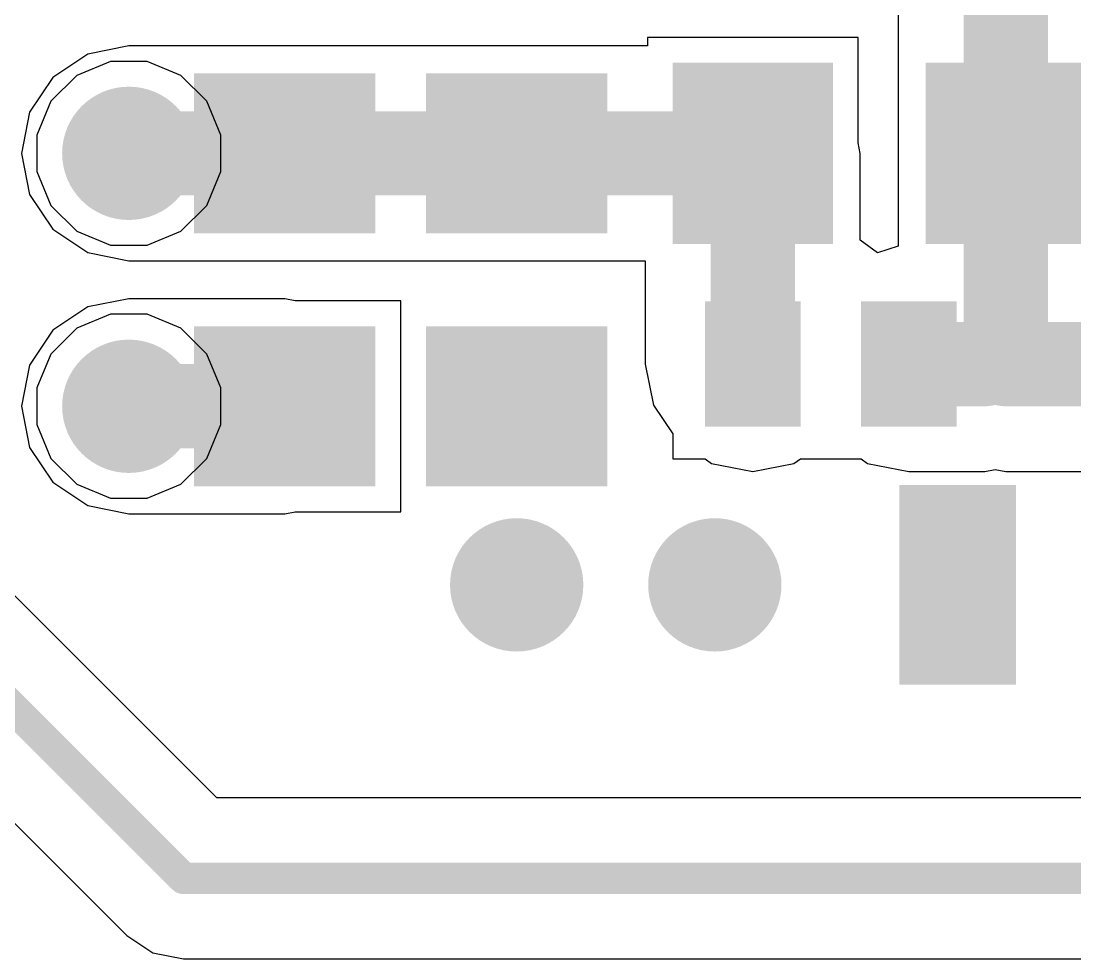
# Model space of a CAD drawing. Header units: millimetres. Extents: x 0 to 172, y 0 to 138.
# Drawn here: x 70.57 to 76.92, y 59.08 to 64.73 of the extents above; entities that cross this region are included whole.
import ezdxf

# ---------------------------------------------------------------- set-up
doc = ezdxf.new("R2010")
doc.units = ezdxf.units.MM
for name, color, linetype in [('BottomLayer', 5, 'Continuous'), ('BottomPaste', 16, 'Continuous'), ('BottomSolder', 6, 'Continuous'), ('TopLayer', 1, 'Continuous'), ('TopSolder', 216, 'Continuous'), ('ViaHoleLayer', 16, 'Continuous')]:
    doc.layers.add(name, color=color, linetype=linetype)

# ---------------------------------------------------------------- blocks, each defined once
blk = doc.blocks.new('R___0603_B_156')
at = {"layer": 'BottomLayer'}
for points in [[(-1.143, -0.4445), (-1.143, 0.4445), (-0.381, 0.4445), (-0.381, -0.4445)], [(0.381, -0.4445), (0.381, 0.4445), (1.143, 0.4445), (1.143, -0.4445)]]:
    blk.add_hatch(color=5, dxfattribs=at).paths.add_polyline_path(points)
at = {"layer": 'BottomPaste'}
for points in [[(-1.143, -0.4445), (-1.143, 0.4445), (-0.381, 0.4445), (-0.381, -0.4445)], [(0.381, -0.4445), (0.381, 0.4445), (1.143, 0.4445), (1.143, -0.4445)]]:
    blk.add_hatch(color=16, dxfattribs=at).paths.add_polyline_path(points)
at = {"layer": 'BottomSolder'}
for points in [[(-1.2446, -0.5461), (-1.2446, 0.5461), (-0.2794, 0.5461), (-0.2794, -0.5461)], [(0.2794, -0.5461), (0.2794, 0.5461), (1.2446, 0.5461), (1.2446, -0.5461)]]:
    blk.add_hatch(color=6, dxfattribs=at).paths.add_polyline_path(points)
blk = doc.blocks.new('R___0603_B_158')
at = {"layer": 'BottomLayer'}
for points in [[(-1.143, -0.4445), (-1.143, 0.4445), (-0.381, 0.4445), (-0.381, -0.4445)], [(0.381, -0.4445), (0.381, 0.4445), (1.143, 0.4445), (1.143, -0.4445)]]:
    blk.add_hatch(color=5, dxfattribs=at).paths.add_polyline_path(points)
at = {"layer": 'BottomPaste'}
for points in [[(-1.143, -0.4445), (-1.143, 0.4445), (-0.381, 0.4445), (-0.381, -0.4445)], [(0.381, -0.4445), (0.381, 0.4445), (1.143, 0.4445), (1.143, -0.4445)]]:
    blk.add_hatch(color=16, dxfattribs=at).paths.add_polyline_path(points)
at = {"layer": 'BottomSolder'}
for points in [[(-1.2446, -0.5461), (-1.2446, 0.5461), (-0.2794, 0.5461), (-0.2794, -0.5461)], [(0.2794, -0.5461), (0.2794, 0.5461), (1.2446, 0.5461), (1.2446, -0.5461)]]:
    blk.add_hatch(color=6, dxfattribs=at).paths.add_polyline_path(points)
blk = doc.blocks.new('R___0603_B_159')
at = {"layer": 'BottomLayer'}
for points in [[(-1.143, -0.4445), (-1.143, 0.4445), (-0.381, 0.4445), (-0.381, -0.4445)], [(0.381, -0.4445), (0.381, 0.4445), (1.143, 0.4445), (1.143, -0.4445)]]:
    blk.add_hatch(color=5, dxfattribs=at).paths.add_polyline_path(points)
at = {"layer": 'BottomPaste'}
for points in [[(-1.143, -0.4445), (-1.143, 0.4445), (-0.381, 0.4445), (-0.381, -0.4445)], [(0.381, -0.4445), (0.381, 0.4445), (1.143, 0.4445), (1.143, -0.4445)]]:
    blk.add_hatch(color=16, dxfattribs=at).paths.add_polyline_path(points)
at = {"layer": 'BottomSolder'}
for points in [[(-1.2446, -0.5461), (-1.2446, 0.5461), (-0.2794, 0.5461), (-0.2794, -0.5461)], [(0.2794, -0.5461), (0.2794, 0.5461), (1.2446, 0.5461), (1.2446, -0.5461)]]:
    blk.add_hatch(color=6, dxfattribs=at).paths.add_polyline_path(points)
blk = doc.blocks.new('LED_0603_B_232')
at = {"layer": 'BottomLayer'}
for points in [[(-1, 0.5), (-0.5, 0.5), (-0.5, -0.5), (-1, -0.5)], [(0.5, 0.5), (1, 0.5), (1, -0.5), (0.5, -0.5)]]:
    blk.add_hatch(color=5, dxfattribs=at).paths.add_polyline_path(points)
at = {"layer": 'BottomPaste'}
for points in [[(-1, 0.5), (-0.5, 0.5), (-0.5, -0.5), (-1, -0.5)], [(0.5, 0.5), (1, 0.5), (1, -0.5), (0.5, -0.5)]]:
    blk.add_hatch(color=16, dxfattribs=at).paths.add_polyline_path(points)
at = {"layer": 'BottomSolder'}
for points in [[(-1.1016, 0.6016), (-0.3984, 0.6016), (-0.3984, -0.6016), (-1.1016, -0.6016)], [(0.3984, 0.6016), (1.1016, 0.6016), (1.1016, -0.6016), (0.3984, -0.6016)]]:
    blk.add_hatch(color=6, dxfattribs=at).paths.add_polyline_path(points)
blk = doc.blocks.new('C___0402_B_329')
at = {"layer": 'BottomLayer'}
for points in [[(-0.2413, 0.3175), (-0.2413, -0.3175), (-0.6985, -0.3175), (-0.6985, 0.3175)], [(0.6985, 0.3175), (0.6985, -0.3175), (0.2413, -0.3175), (0.2413, 0.3175)]]:
    blk.add_hatch(color=5, dxfattribs=at).paths.add_polyline_path(points)
at = {"layer": 'BottomPaste'}
for points in [[(-0.2413, 0.3175), (-0.2413, -0.3175), (-0.6985, -0.3175), (-0.6985, 0.3175)], [(0.6985, 0.3175), (0.6985, -0.3175), (0.2413, -0.3175), (0.2413, 0.3175)]]:
    blk.add_hatch(color=16, dxfattribs=at).paths.add_polyline_path(points)
at = {"layer": 'BottomSolder'}
for points in [[(-0.1813, 0.3775), (-0.1813, -0.3775), (-0.7585, -0.3775), (-0.7585, 0.3775)], [(0.7585, 0.3775), (0.7585, -0.3775), (0.1813, -0.3775), (0.1813, 0.3775)]]:
    blk.add_hatch(color=6, dxfattribs=at).paths.add_polyline_path(points)

msp = doc.modelspace()

# ---------------------------------------------------------------- hatches: boundary and pattern name
at = {"layer": 'BottomLayer'}
h = msp.add_hatch(color=5, dxfattribs=at)
edge = h.paths.add_edge_path()
edge.add_arc((71.2216, 63.9318), 0.3, 0, 360)
h = msp.add_hatch(color=5, dxfattribs=at)
edge = h.paths.add_edge_path()
edge.add_arc((71.2216, 62.4078), 0.3, 0, 360)
h = msp.add_hatch(color=5, dxfattribs=at)
edge = h.paths.add_edge_path()
edge.add_arc((73.5584, 61.3318), 0.3, 0, 360)
h = msp.add_hatch(color=5, dxfattribs=at)
edge = h.paths.add_edge_path()
edge.add_arc((74.7522, 61.3318), 0.3, 0, 360)
at = {"layer": 'BottomSolder'}
h = msp.add_hatch(color=6, dxfattribs=at)
edge = h.paths.add_edge_path()
edge.add_arc((71.2216, 63.9318), 0.4016, 0, 360)
h = msp.add_hatch(color=6, dxfattribs=at)
edge = h.paths.add_edge_path()
edge.add_arc((71.2216, 62.4078), 0.4016, 0, 360)
h = msp.add_hatch(color=6, dxfattribs=at)
edge = h.paths.add_edge_path()
edge.add_arc((73.5584, 61.3318), 0.4016, 0, 360)
h = msp.add_hatch(color=6, dxfattribs=at)
edge = h.paths.add_edge_path()
edge.add_arc((74.7522, 61.3318), 0.4016, 0, 360)
at = {"layer": 'TopLayer'}
h = msp.add_hatch(color=1, dxfattribs=at)
edge = h.paths.add_edge_path()
edge.add_arc((71.2216, 63.9318), 0.3, 0, 360)
h = msp.add_hatch(color=1, dxfattribs=at)
edge = h.paths.add_edge_path()
edge.add_arc((71.2216, 62.4078), 0.3, 0, 360)
h = msp.add_hatch(color=1, dxfattribs=at)
edge = h.paths.add_edge_path()
edge.add_arc((73.5584, 61.3318), 0.3, 0, 360)
h = msp.add_hatch(color=1, dxfattribs=at)
edge = h.paths.add_edge_path()
edge.add_arc((74.7522, 61.3318), 0.3, 0, 360)
at = {"layer": 'TopSolder'}
h = msp.add_hatch(color=216, dxfattribs=at)
edge = h.paths.add_edge_path()
edge.add_arc((71.2216, 63.9318), 0.4016, 0, 360)
h = msp.add_hatch(color=216, dxfattribs=at)
edge = h.paths.add_edge_path()
edge.add_arc((71.2216, 62.4078), 0.4016, 0, 360)
h = msp.add_hatch(color=216, dxfattribs=at)
edge = h.paths.add_edge_path()
edge.add_arc((73.5584, 61.3318), 0.4016, 0, 360)
h = msp.add_hatch(color=216, dxfattribs=at)
edge = h.paths.add_edge_path()
edge.add_arc((74.7522, 61.3318), 0.4016, 0, 360)
at = {"layer": 'ViaHoleLayer'}
h = msp.add_hatch(color=16, dxfattribs=at)
edge = h.paths.add_edge_path()
edge.add_arc((71.2216, 63.9318), 0.15, 0, 360)
h = msp.add_hatch(color=16, dxfattribs=at)
edge = h.paths.add_edge_path()
edge.add_arc((71.2216, 62.4078), 0.15, 0, 360)
h = msp.add_hatch(color=16, dxfattribs=at)
edge = h.paths.add_edge_path()
edge.add_arc((73.5584, 61.3318), 0.15, 0, 360)
h = msp.add_hatch(color=16, dxfattribs=at)
edge = h.paths.add_edge_path()
edge.add_arc((74.7522, 61.3318), 0.15, 0, 360)

# ---------------------------------------------------------------- linework, layer by layer
at = {"layer": 'BottomLayer'}
for p, q in [((75.8574, 65.3213), (75.8574, 63.9318)), ((71.2216, 64.5792), (70.9738, 64.53)), ((74.3458, 64.5792), (71.2216, 64.5792)), ((75.6158, 64.6303), (74.3458, 64.6303)), ((74.3458, 64.6303), (74.3458, 64.5792)), ((75.6158, 63.9943), (75.6158, 64.6303)), ((70.9738, 64.53), (70.7638, 64.3896)), ((70.7638, 64.3896), (70.6234, 64.1796)), ((70.6234, 64.1796), (70.5742, 63.9318)), ((75.6282, 63.9318), (75.6158, 63.9943)), ((70.5742, 63.9318), (70.6234, 63.684)), ((75.6282, 63.4094), (75.6282, 63.9318)), ((75.8574, 63.9318), (75.8574, 63.3723)), ((70.6234, 63.684), (70.7638, 63.474)), ((70.7638, 63.474), (70.9738, 63.3336)), ((75.7314, 63.3323), (75.6282, 63.4094)), ((75.8574, 63.3723), (75.7314, 63.3323)), ((70.9738, 63.3336), (71.2216, 63.2844)), ((71.2216, 63.2844), (74.3334, 63.2844)), ((74.3334, 63.2844), (74.3334, 62.6618)), ((71.2216, 63.0552), (70.9738, 63.006)), ((72.1614, 63.0552), (71.2216, 63.0552)), ((72.2239, 63.0428), (72.1614, 63.0552)), ((70.9738, 63.006), (70.7638, 62.8656)), ((72.8599, 63.0428), (72.2239, 63.0428)), ((72.8599, 61.7728), (72.8599, 63.0428)), ((70.7638, 62.8656), (70.6234, 62.6556)), ((70.6234, 62.6556), (70.5742, 62.4078)), ((74.3334, 62.6618), (74.3826, 62.414)), ((74.3826, 62.414), (74.4982, 62.2411)), ((70.5742, 62.4078), (70.6234, 62.16)), ((74.4982, 62.2411), (74.4982, 62.0903)), ((70.6234, 62.16), (70.7638, 61.95)), ((74.4982, 62.0903), (74.6931, 62.0903)), ((74.6931, 62.0903), (74.733, 62.0636)), ((74.733, 62.0636), (74.9808, 62.0144)), ((74.9808, 62.0144), (75.2286, 62.0636)), ((75.2286, 62.0636), (75.2685, 62.0903)), ((75.2685, 62.0903), (75.6329, 62.0903)), ((75.6329, 62.0903), (75.6728, 62.0636)), ((75.6728, 62.0636), (75.9206, 62.0144)), ((75.9206, 62.0144), (76.3778, 62.0144)), ((76.3778, 62.0144), (76.4413, 62.027)), ((76.4413, 62.027), (76.5048, 62.0144)), ((76.5048, 62.0144), (77.0606, 62.0144)), ((70.7638, 61.95), (70.9738, 61.8096)), ((70.9738, 61.8096), (71.2216, 61.7604)), ((71.2216, 61.7604), (72.1614, 61.7604)), ((72.1614, 61.7604), (72.2239, 61.7728)), ((72.2239, 61.7728), (72.8599, 61.7728))]:
    msp.add_line(p, q, dxfattribs=at)
at = {"layer": 'BottomLayer', "const_width": 0.508}
for points in [[(76.5048, 63.9318), (76.5048, 66.7968)], [(71.2216, 63.9318), (72.1614, 63.9318)], [(72.1614, 63.9318), (73.5584, 63.9318)], [(73.5584, 63.9318), (74.9808, 63.9318)], [(74.9808, 62.6618), (74.9808, 63.9318)], [(76.5048, 62.6618), (76.5048, 63.9318)], [(75.9206, 62.6618), (75.9206, 62.6999)], [(75.9206, 62.6618), (76.3778, 62.6618)], [(76.5048, 62.6618), (77.0606, 62.6618)], [(71.2216, 62.4078), (72.1614, 62.4078)]]:
    msp.add_lwpolyline(points, dxfattribs=at)
at = {"layer": 'BottomLayer', "const_width": 0.254}
for points in [[(71.0946, 63.9318, 1), (71.3486, 63.9318, 1)], [(72.0344, 63.9318, 1), (72.2884, 63.9318, 1)], [(72.0344, 63.9318, 1), (72.2884, 63.9318, 1)], [(73.4314, 63.9318, 1), (73.6854, 63.9318, 1)], [(73.4314, 63.9318, 1), (73.6854, 63.9318, 1)], [(74.8538, 63.9318, 1), (75.1078, 63.9318, 1)], [(74.8538, 63.9318, 1), (75.1078, 63.9318, 1)], [(76.3778, 63.9318, 1), (76.6318, 63.9318, 1)], [(76.3778, 63.9318, 1), (76.6318, 63.9318, 1)], [(75.7936, 62.6999, 1), (76.0476, 62.6999, 1)], [(74.8538, 62.6618, 1), (75.1078, 62.6618, 1)], [(75.7936, 62.6618, 1), (76.0476, 62.6618, 1)], [(75.7936, 62.6618, 1), (76.0476, 62.6618, 1)], [(76.2508, 62.6618, 1), (76.5048, 62.6618, 1)], [(76.3778, 62.6618, 1), (76.6318, 62.6618, 1)], [(76.3778, 62.6618, 1), (76.6318, 62.6618, 1)], [(76.9336, 62.6618, 1), (77.1876, 62.6618, 1)], [(71.0946, 62.4078, 1), (71.3486, 62.4078, 1)], [(72.0344, 62.4078, 1), (72.2884, 62.4078, 1)]]:
    msp.add_lwpolyline(points, format="xyb", close=True, dxfattribs=at)
at = {"layer": 'TopLayer'}
for p, q in [((71.1114, 64.4858), (70.9078, 64.4015)), ((71.3318, 64.4858), (71.1114, 64.4858)), ((71.5354, 64.4015), (71.3318, 64.4858)), ((70.9078, 64.4015), (70.7519, 64.2456)), ((71.6913, 64.2456), (71.5354, 64.4015)), ((70.7519, 64.2456), (70.6676, 64.042)), ((71.7756, 64.042), (71.6913, 64.2456)), ((70.6676, 64.042), (70.6676, 63.8216)), ((71.7756, 63.8216), (71.7756, 64.042)), ((70.6676, 63.8216), (70.7519, 63.618)), ((71.6913, 63.618), (71.7756, 63.8216)), ((70.7519, 63.618), (70.9078, 63.4621)), ((71.5354, 63.4621), (71.6913, 63.618)), ((70.9078, 63.4621), (71.1114, 63.3778)), ((71.3318, 63.3778), (71.5354, 63.4621)), ((71.1114, 63.3778), (71.3318, 63.3778)), ((71.1114, 62.9618), (70.9078, 62.8775)), ((71.3318, 62.9618), (71.1114, 62.9618)), ((71.5354, 62.8775), (71.3318, 62.9618)), ((70.9078, 62.8775), (70.7519, 62.7216)), ((71.6913, 62.7216), (71.5354, 62.8775)), ((70.7519, 62.7216), (70.6676, 62.518)), ((71.7756, 62.518), (71.6913, 62.7216)), ((70.6676, 62.518), (70.6676, 62.2976)), ((71.7756, 62.2976), (71.7756, 62.518)), ((70.6676, 62.2976), (70.7519, 62.094)), ((71.6913, 62.094), (71.7756, 62.2976)), ((70.7519, 62.094), (70.9078, 61.9381)), ((71.5354, 61.9381), (71.6913, 62.094)), ((70.9078, 61.9381), (71.1114, 61.8538)), ((71.3318, 61.8538), (71.5354, 61.9381)), ((71.1114, 61.8538), (71.3318, 61.8538)), ((71.7527, 60.0479), (70.1855, 61.6151)), ((69.4997, 60.9293), (71.2089, 59.2201)), ((87.9371, 60.0479), (71.7527, 60.0479)), ((71.2089, 59.2201), (71.3662, 59.115)), ((71.3662, 59.115), (71.5518, 59.0781)), ((71.5518, 59.0781), (88.138, 59.0781))]:
    msp.add_line(p, q, dxfattribs=at)
at = {"layer": 'TopLayer', "const_width": 0.1893}
for points in [[(69.6468, 61.468), (71.5518, 59.563)], [(71.5518, 59.563), (88.138, 59.563)]]:
    msp.add_lwpolyline(points, dxfattribs=at)
at = {"layer": 'TopLayer', "const_width": 0.0946}
msp.add_lwpolyline([(71.5045, 59.563, 1), (71.5991, 59.563, 1)], format="xyb", close=True, dxfattribs=at)
msp.add_lwpolyline([(71.5045, 59.563, 1), (71.5991, 59.563, 1)], format="xyb", close=True, dxfattribs=at)

# ---------------------------------------------------------------- block references
msp.add_blockref('R___0603_B_158', (75.7428, 63.9318))
for name, p, rotation in [('R___0603_B_159', (72.1614, 63.1698), 270), ('R___0603_B_156', (73.5584, 63.1698), 90), ('C___0402_B_329', (75.4507, 62.6618), 180), ('LED_0603_B_232', (76.9652, 61.3318), 180)]:
    msp.add_blockref(name, p, dxfattribs=dict(rotation=rotation))

doc.saveas('drawing.dxf')
